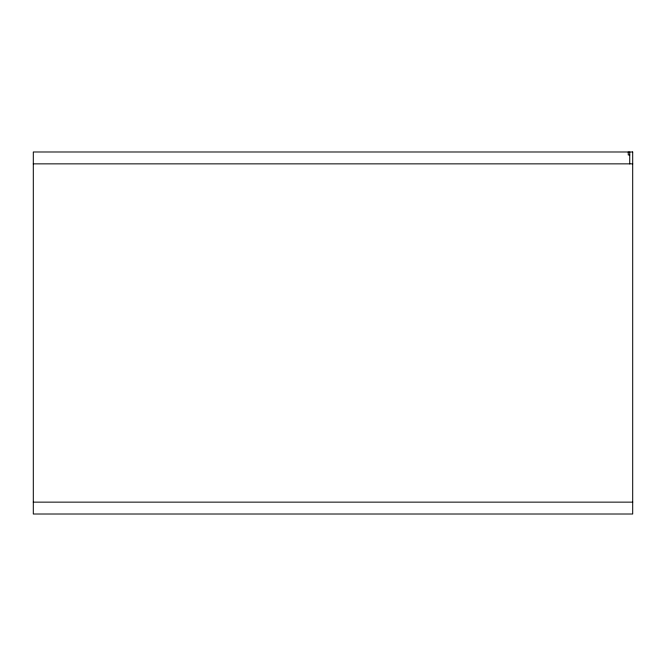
<?xml version="1.0" encoding="UTF-8"?>
<svg xmlns="http://www.w3.org/2000/svg" width="666" height="666" viewBox="0 0 666 666"><rect width="100%" height="100%" fill="white"/><g stroke="black" fill="none" stroke-linecap="round" stroke-linejoin="round"><path stroke-width="1" d="M629.736 154.962L628.246 154.962L628.246 151.99M33.3 163.861L632.7 163.861M33.3 502.139L632.7 502.139M629.736 151.99L629.736 163.861M632.7 151.99L33.3 151.99L33.3 514.01L632.7 514.01L632.7 151.99"/></g></svg>
